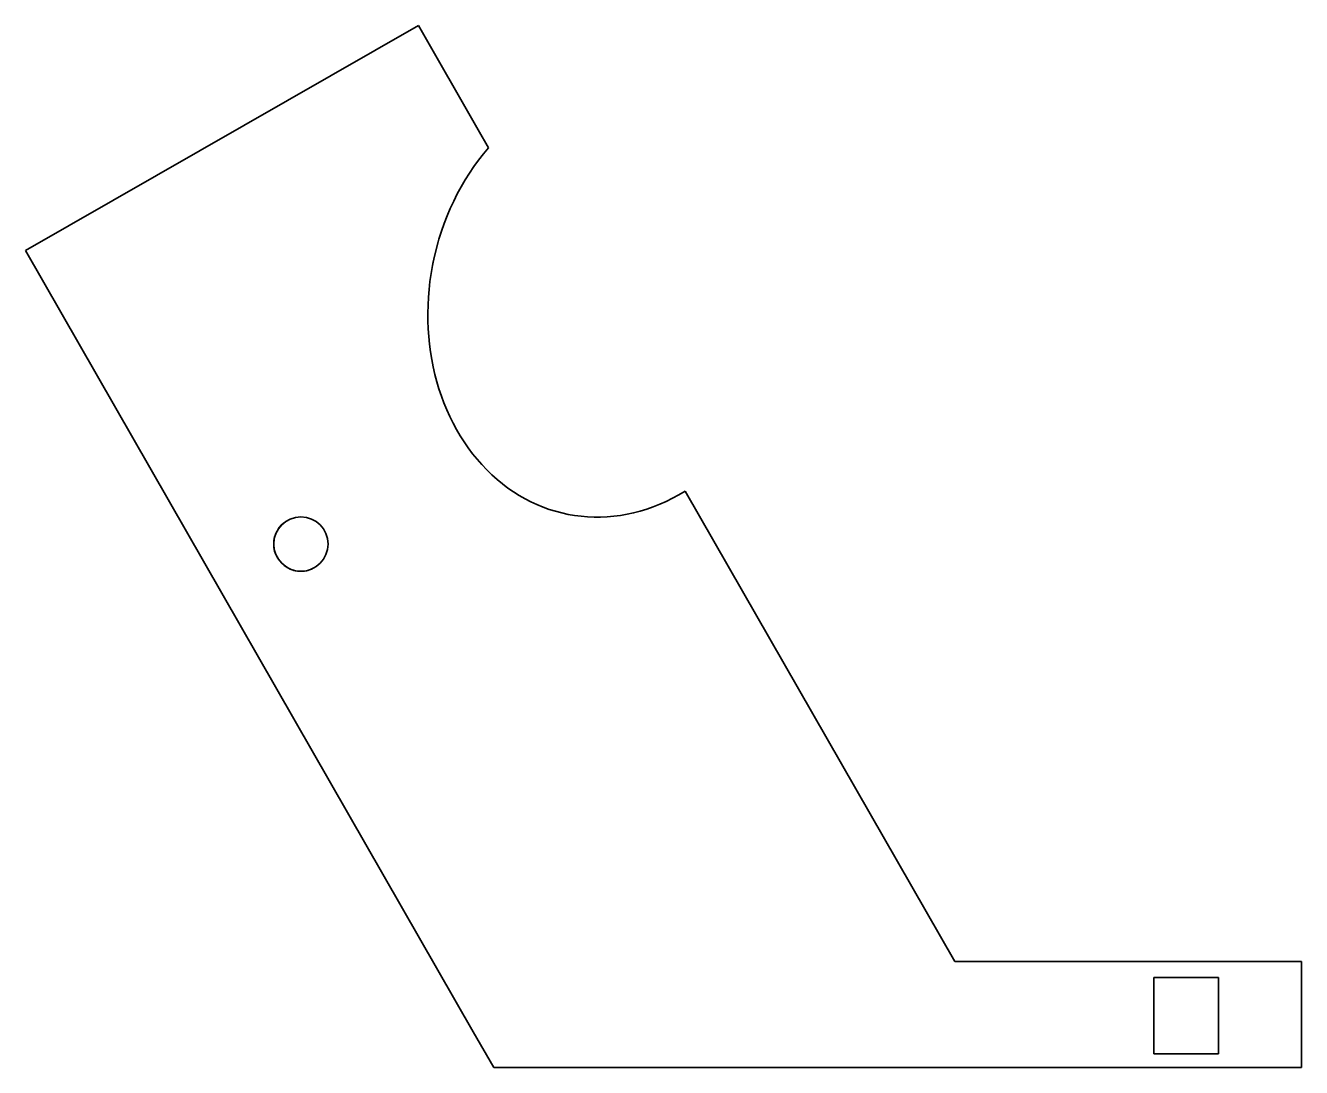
# Model space of a CAD drawing. Extents: x 99.2 to 197.8, y 64.8 to 145.2.
import ezdxf

# ---------------------------------------------------------------- set-up
doc = ezdxf.new("R2010")
doc.units = 0

msp = doc.modelspace()

# ---------------------------------------------------------------- linework, layer by layer
at = {"color": 7, "lineweight": 35}
for p, q in [((129.57132, 145.24292), (99.22905, 127.8573)), ((99.22905, 127.8573), (133.807388, 67.509399)), ((171.001053, 72.937622), (150.177536, 109.279907)), ((197.770935, 72.937622), (171.001053, 72.937622)), ((135.384384, 64.757202), (197.770935, 64.757202))]:
    msp.add_line(p, q, dxfattribs=at)
at = {"color": 7, "lineweight": 35, "ltscale": 0.23183}
msp.add_line((134.181534, 137.196899), (129.57132, 145.24292), dxfattribs=at)
at = {"color": 7, "lineweight": 35, "ltscale": 0.040206}
msp.add_line((134.181534, 137.196899), (134.98111, 135.801514), dxfattribs=at)
at = {"color": 7, "lineweight": 35, "ltscale": 0.20451}
msp.add_line((197.770935, 64.757202), (197.770935, 72.937622), dxfattribs=at)
at = {"color": 7, "lineweight": 35, "ltscale": 0.125}
msp.add_line((186.366089, 71.719482), (191.366089, 71.719482), dxfattribs=at)
at = {"color": 7, "lineweight": 35, "ltscale": 0.147498}
for p, q in [((186.366333, 71.719482), (186.380035, 65.81958)), ((191.366089, 65.81958), (191.366089, 71.719482))]:
    msp.add_line(p, q, dxfattribs=at)
at = {"color": 7, "lineweight": 35, "ltscale": 0.0793}
msp.add_line((133.807388, 67.509399), (135.384384, 64.757202), dxfattribs=at)
at = {"color": 7, "lineweight": 35, "ltscale": 0.124651}
msp.add_line((191.366089, 65.81958), (186.380035, 65.81958), dxfattribs=at)
at = {"color": 7, "lineweight": 35}
msp.add_circle((120.497559, 105.187866), 2.1, dxfattribs=at)
msp.add_arc((120.497559, 105.187866), 2.1, 127.522405, 307.522407, dxfattribs=at)
for centre, major_axis, ratio, start_param, end_param in [((144.416901, 124.136597), (-3.339081, -16.634399), 0.82461, 4.112399237, 4.712914846), ((144.425598, 124.131958), (-3.333008, -16.641724), 0.824876, 4.611267952, 6.940741893)]:
    msp.add_ellipse(centre, major_axis=major_axis, ratio=ratio, start_param=start_param, end_param=end_param, dxfattribs=at)

doc.saveas('drawing.dxf')
